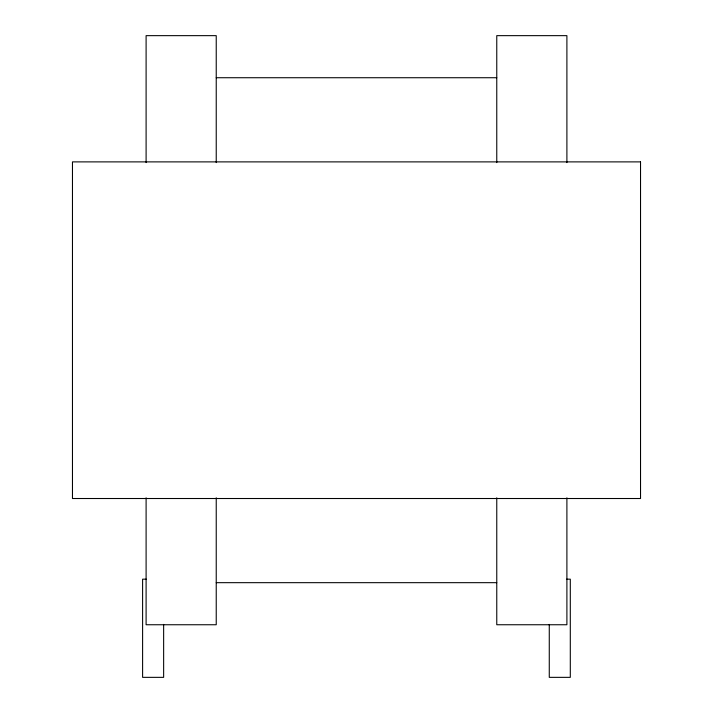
<?xml version="1.0" encoding="UTF-8"?>
<svg xmlns="http://www.w3.org/2000/svg" width="713" height="713" viewBox="0 0 713 713"><rect width="100%" height="100%" fill="white"/><g stroke="black" fill="none" stroke-linecap="round" stroke-linejoin="round"><path stroke-width="1.07" d="M216.235 77.726L496.765 77.726M146.227 579.17L142.6 579.17L142.6 677.35L163.642 677.35L163.642 624.401M566.675 579.17L570.302 579.17L570.302 677.35L549.268 677.35L549.268 624.401M216.235 582.673L496.765 582.673M566.897 162.6L566.897 35.65L496.765 35.65L496.765 162.6M566.897 497.799L566.897 624.748L496.765 624.748L496.765 497.799M216.235 162.6L216.235 35.65L146.103 35.65L146.103 162.6M216.235 497.799L216.235 624.748L146.103 624.748L146.103 497.799M640.532 161.887L72.468 161.887L72.468 498.512L640.532 498.512L640.532 161.887"/></g></svg>
